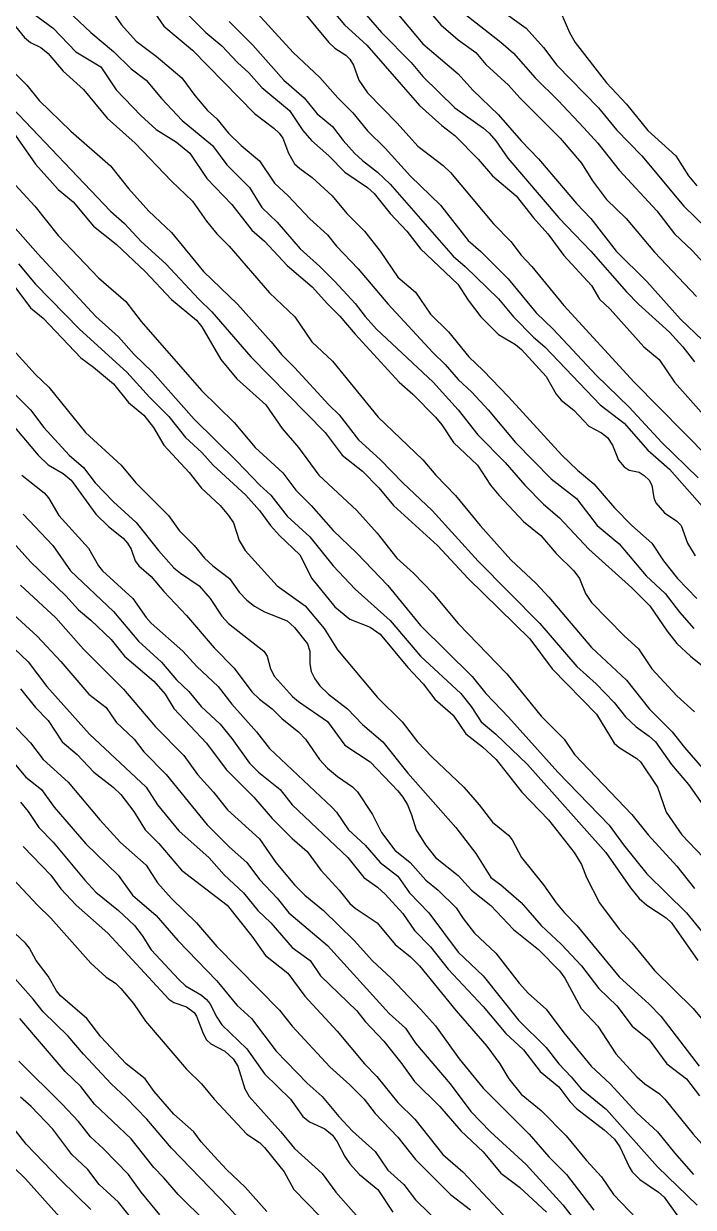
# Model space of a CAD drawing. Extents: x 474277 to 475042, y 254928 to 255625.
# Drawn here: x 474831.1 to 474851.51, y 255362.19 to 255398.28 of the extents above; entities that cross this region are included whole.
import ezdxf

# ---------------------------------------------------------------- set-up
doc = ezdxf.new("R2010")
doc.units = 0
doc.header["$MEASUREMENT"] = 0
doc.layers.add('BaseMapV2_DTM_export_MonNov09090547073261 — entities', color=1, linetype='CONTINUOUS')

msp = doc.modelspace()

# ---------------------------------------------------------------- linework, layer by layer
at = {"layer": 'BaseMapV2_DTM_export_MonNov09090547073261 — entities', "color": 15, "linetype": 'Continuous', "true_color": 0xb7484b}
for points in [[(474835.12, 255399.541, 93), (474836.645, 255398.007, 93), (474837.133, 255397.596, 93), (474837.619, 255397.087, 93), (474837.965, 255396.78, 93), (474838.36, 255396.33, 93), (474839.199, 255395.63, 93), (474839.611, 255395.017, 93), (474839.871, 255394.71, 93), (474840.397, 255394.25, 93), (474840.89, 255393.753, 93), (474841.58, 255393.277, 93), (474841.782, 255393.1, 93), (474842.267, 255392.486, 93), (474842.781, 255391.95, 93), (474843.197, 255391.413, 93), (474844.335, 255390.34, 93), (474844.648, 255389.845, 93), (474845.03, 255389.343, 93), (474845.568, 255388.805, 93), (474846.091, 255388.499, 93), (474846.277, 255388.346, 93), (474847.025, 255387.521, 93), (474847.331, 255386.978, 93), (474847.485, 255386.801, 93), (474847.868, 255386.492, 93), (474848.328, 255386.01, 93), (474848.711, 255385.802, 93), (474848.891, 255385.662, 93), (474849.045, 255385.432, 93), (474849.232, 255384.972, 93), (474849.401, 255384.764, 93), (474849.555, 255384.667, 93), (474849.862, 255384.604, 93), (474850.015, 255384.507, 93), (474850.166, 255384.359, 93), (474850.249, 255384.205, 93), (474850.306, 255383.822, 93), (474850.367, 255383.669, 93), (474850.628, 255383.361, 93), (474851.012, 255383.107, 93), (474851.143, 255382.979, 93), (474851.33, 255382.442, 93), (474851.57, 255382.059, 93)], [(474837.44, 255399.451, 92.5), (474839.309, 255397.394, 92.5), (474840.124, 255396.637, 92.5), (474840.669, 255396.014, 92.5), (474841.131, 255395.554, 92.5), (474841.58, 255395.012, 92.5), (474842.119, 255394.48, 92.5), (474842.884, 255393.628, 92.5), (474843.804, 255392.745, 92.5), (474844.648, 255391.667, 92.5), (474845.031, 255391.332, 92.5), (474845.865, 255390.493, 92.5), (474846.718, 255389.457, 92.5), (474847.234, 255388.959, 92.5), (474848.558, 255387.546, 92.5), (474849.555, 255386.586, 92.5), (474850.547, 255385.509, 92.5), (474851.662, 255384.435, 92.5)], [(474840.737, 255399.476, 91.75), (474842.009, 255398.007, 91.75), (474842.91, 255397.087, 91.75), (474843.267, 255396.669, 91.75), (474844.236, 255395.707, 91.75), (474845.11, 255395.093, 91.75), (474845.288, 255394.94, 91.75), (474845.491, 255394.707, 91.75), (474845.856, 255394.173, 91.75), (474847.408, 255392.362, 91.75), (474848.384, 255391.336, 91.75), (474849.478, 255390.099, 91.75), (474849.842, 255389.726, 91.75), (474850.782, 255388.869, 91.75), (474851.188, 255388.423, 91.75), (474851.544, 255387.963, 91.75)], [(474832.073, 255399.018, 93.75), (474833.141, 255398.007, 93.75), (474833.836, 255397.427, 93.75), (474834.373, 255396.896, 93.75), (474834.833, 255396.55, 93.75), (474835.293, 255395.994, 93.75), (474835.932, 255395.324, 93.75), (474836.852, 255394.557, 93.75), (474837.287, 255393.976, 93.75), (474837.977, 255393.281, 93.75), (474838.36, 255392.675, 93.75), (474838.82, 255392.22, 93.75), (474839.527, 255391.413, 93.75), (474840.123, 255390.876, 93.75), (474840.58, 255390.416, 93.75), (474841.197, 255389.743, 93.75), (474841.504, 255389.345, 93.75), (474841.856, 255388.959, 93.75), (474843.583, 255387.349, 93.75), (474844.345, 255386.506, 93.75), (474844.943, 255385.739, 93.75), (474845.772, 255384.896, 93.75), (474846.37, 255384.205, 93.75), (474846.948, 255383.63, 93.75), (474847.431, 255383.209, 93.75), (474848.328, 255382.253, 93.75), (474849.631, 255381.083, 93.75), (474850.186, 255380.525, 93.75), (474850.712, 255379.758, 93.75), (474851.012, 255379.379, 93.75), (474851.424, 255378.991, 93.75), (474852.09, 255378.455, 93.75)], [(474839.258, 255399.081, 92.25), (474840.401, 255397.7, 92.25), (474840.584, 255397.532, 92.25), (474840.917, 255397.317, 92.25), (474841.044, 255397.192, 92.25), (474841.153, 255397.01, 92.25), (474841.311, 255396.55, 92.25), (474841.581, 255396.167, 92.25), (474842.482, 255395.247, 92.25), (474843.114, 255394.542, 92.25), (474843.881, 255393.951, 92.25), (474844.111, 255393.739, 92.25), (474845.414, 255392.177, 92.25), (474845.951, 255391.637, 92.25), (474846.258, 255391.216, 92.25), (474846.585, 255390.876, 92.25), (474847.561, 255389.687, 92.25), (474849.708, 255387.346, 92.25), (474851.973, 255385.049, 92.25)], [(474840.118, 255399.157, 92), (474840.878, 255398.237, 92), (474841.553, 255397.624, 92), (474843.162, 255395.784, 92), (474843.841, 255395.17, 92), (474844.235, 255394.863, 92), (474844.954, 255394.15, 92), (474845.391, 255393.637, 92), (474846.105, 255393.023, 92), (474846.641, 255392.358, 92), (474847.077, 255391.873, 92), (474847.561, 255391.207, 92), (474848.405, 255390.293, 92), (474848.653, 255389.88, 92), (474848.978, 255389.573, 92), (474849.997, 255388.423, 92), (474850.465, 255388.039, 92), (474850.934, 255387.349, 92), (474851.752, 255386.429, 92)], [(474842.143, 255399.004, 91.5), (474843.267, 255397.661, 91.5), (474844.341, 255396.742, 91.5), (474844.788, 255396.244, 91.5), (474845.568, 255395.498, 91.5), (474846.258, 255394.709, 91.5), (474846.794, 255394.158, 91.5), (474847.953, 255392.793, 91.5), (474848.386, 255392.333, 91.5), (474849.157, 255391.336, 91.5), (474850.098, 255390.416, 91.5), (474851.122, 255389.266, 91.5), (474852.238, 255388.199, 91.5)], [(474843.191, 255398.957, 91.25), (474843.813, 255398.237, 91.25), (474844.341, 255397.782, 91.25), (474844.876, 255397.394, 91.25), (474845.184, 255397.028, 91.25), (474845.874, 255396.405, 91.25), (474846.217, 255396.014, 91.25), (474847.447, 255394.787, 91.25), (474848.101, 255394.02, 91.25), (474848.436, 255393.483, 91.25), (474848.865, 255392.92, 91.25), (474849.462, 255392.333, 91.25), (474850.322, 255391.315, 91.25), (474851.611, 255389.956, 91.25)], [(474831.383, 255398.588, 94), (474831.996, 255398.143, 94), (474832.686, 255397.421, 94), (474833.453, 255396.958, 94), (474833.913, 255396.256, 94), (474834.667, 255395.477, 94), (474835.14, 255395.049, 94), (474835.753, 255394.666, 94), (474836.166, 255394.327, 94), (474836.679, 255393.56, 94), (474837.44, 255392.759, 94), (474838.053, 255391.986, 94), (474838.437, 255391.647, 94), (474839.127, 255390.908, 94), (474839.894, 255390.254, 94), (474840.354, 255389.738, 94), (474840.737, 255389.361, 94), (474841.203, 255388.806, 94), (474842.538, 255387.349, 94), (474842.961, 255386.987, 94), (474843.651, 255386.281, 94), (474843.842, 255386.046, 94), (474844.199, 255385.509, 94), (474844.933, 255384.819, 94), (474845.328, 255384.205, 94), (474845.577, 255383.899, 94), (474846.334, 255383.096, 94), (474846.866, 255382.672, 94), (474847.331, 255382.128, 94), (474847.866, 255381.598, 94), (474848.036, 255381.368, 94), (474848.223, 255380.908, 94), (474848.405, 255380.635, 94), (474849.401, 255379.616, 94), (474849.841, 255379.222, 94), (474850.242, 255378.608, 94), (474851.012, 255377.788, 94), (474851.548, 255377.3, 94)], [(474833.7, 255398.774, 93.5), (474834.077, 255398.237, 93.5), (474834.526, 255397.744, 93.5), (474835.14, 255397.287, 93.5), (474835.922, 255396.627, 93.5), (474836.317, 255396.09, 93.5), (474836.704, 255395.63, 93.5), (474836.98, 255395.373, 93.5), (474837.342, 255394.94, 93.5), (474837.73, 255394.557, 93.5), (474838.283, 255394.097, 93.5), (474838.743, 255393.415, 93.5), (474839.16, 255393.023, 93.5), (474839.817, 255392.328, 93.5), (474840.354, 255391.837, 93.5), (474840.63, 255391.49, 93.5), (474841.291, 255390.8, 93.5), (474842.194, 255389.734, 93.5), (474843.574, 255388.25, 93.5), (474843.947, 255387.886, 93.5), (474844.341, 255387.426, 93.5), (474844.758, 255387.042, 93.5), (474845.258, 255386.506, 93.5), (474846.089, 255385.509, 93.5), (474847.178, 255384.404, 93.5), (474847.945, 255383.802, 93.5), (474848.576, 255382.979, 93.5), (474849.248, 255382.418, 93.5), (474850.071, 255381.445, 93.5), (474850.648, 255380.908, 93.5), (474851.088, 255380.338, 93.5), (474851.525, 255379.835, 93.5)], [(474834.91, 255398.856, 93.25), (474835.37, 255398.2, 93.25), (474836.244, 255397.47, 93.25), (474838.13, 255395.538, 93.25), (474838.725, 255395.093, 93.25), (474838.888, 255394.94, 93.25), (474838.995, 255394.787, 93.25), (474839.165, 255394.327, 93.25), (474839.357, 255394.006, 93.25), (474839.51, 255393.86, 93.25), (474839.894, 255393.585, 93.25), (474840.499, 255393.023, 93.25), (474840.946, 255392.486, 93.25), (474841.483, 255391.95, 93.25), (474841.964, 255391.346, 93.25), (474842.501, 255390.551, 93.25), (474843.037, 255390.087, 93.25), (474843.495, 255389.419, 93.25), (474844.049, 255388.883, 93.25), (474844.664, 255388.116, 93.25), (474845.108, 255387.701, 93.25), (474845.874, 255386.9, 93.25), (474847.503, 255385.126, 93.25), (474847.976, 255384.666, 93.25), (474848.481, 255384.252, 93.25), (474849.111, 255383.515, 93.25), (474849.639, 255382.979, 93.25), (474850.245, 255382.444, 93.25), (474850.604, 255381.905, 93.25), (474851.026, 255381.368, 93.25), (474851.619, 255380.755, 93.25)], [(474844.284, 255398.774, 91), (474845.644, 255397.715, 91), (474846.028, 255397.374, 91), (474846.686, 255396.627, 91), (474847.392, 255395.937, 91), (474848.175, 255395.103, 91), (474848.596, 255394.633, 91), (474849.248, 255393.814, 91), (474850.398, 255392.575, 91), (474850.935, 255391.868, 91), (474851.472, 255391.366, 91), (474852.27, 255390.493, 91)], [(474845.519, 255398.774, 90.75), (474846.411, 255398.135, 90.75), (474846.948, 255397.547, 90.75), (474847.349, 255397.01, 90.75), (474848.622, 255395.707, 90.75), (474849.171, 255395.038, 90.75), (474849.938, 255394.245, 90.75), (474851.221, 255392.717, 90.75), (474851.931, 255392.026, 90.75)], [(474847.47, 255398.621, 90.5), (474847.737, 255398.007, 90.5), (474847.909, 255397.7, 90.5), (474848.868, 255396.474, 90.5), (474849.478, 255395.82, 90.5), (474850.121, 255395.017, 90.5), (474850.978, 255394.25, 90.5), (474851.367, 255393.637, 90.5), (474851.615, 255393.33, 90.5)], [(474830.846, 255398.185, 94.25), (474831.117, 255397.854, 94.25), (474831.306, 255397.705, 94.25), (474831.618, 255397.547, 94.25), (474831.843, 255397.368, 94.25), (474832.303, 255396.828, 94.25), (474832.916, 255396.267, 94.25), (474833.637, 255395.4, 94.25), (474834.497, 255394.633, 94.25), (474835.6, 255393.477, 94.25), (474836.238, 255392.87, 94.25), (474836.665, 255392.256, 94.25), (474836.98, 255391.871, 94.25), (474837.356, 255391.49, 94.25), (474838.59, 255390.068, 94.25), (474839.363, 255389.343, 94.25), (474839.881, 255388.576, 94.25), (474840.507, 255387.991, 94.25), (474841.904, 255386.276, 94.25), (474843.267, 255384.976, 94.25), (474843.661, 255384.512, 94.25), (474844.264, 255383.895, 94.25), (474845.013, 255382.979, 94.25), (474845.951, 255381.93, 94.25), (474846.718, 255381.215, 94.25), (474847.101, 255380.794, 94.25), (474848.405, 255379.255, 94.25), (474849.478, 255378.268, 94.25), (474850.178, 255377.381, 94.25), (474850.865, 255376.691, 94.25), (474851.242, 255376.208, 94.25), (474851.855, 255375.506, 94.25)], [(474837.363, 255398.339, 92.75), (474838.084, 255397.624, 92.75), (474839.022, 255396.55, 92.75), (474839.648, 255396.014, 92.75), (474840.047, 255395.527, 92.75), (474840.507, 255395.141, 92.75), (474840.838, 255394.71, 92.75), (474841.186, 255394.327, 92.75), (474841.427, 255394.102, 92.75), (474841.887, 255393.752, 92.75), (474842.271, 255393.382, 92.75), (474844.187, 255391.191, 92.75), (474844.55, 255390.876, 92.75), (474845.568, 255389.893, 92.75), (474846.025, 255389.343, 92.75), (474846.641, 255388.718, 92.75), (474846.984, 255388.423, 92.75), (474848.67, 255386.659, 92.75), (474849.401, 255386.102, 92.75), (474850.122, 255385.279, 92.75), (474850.782, 255384.694, 92.75), (474852.085, 255383.224, 92.75)], [(474830.347, 255397.24, 94.5), (474831.188, 255396.397, 94.5), (474831.567, 255395.937, 94.5), (474832.533, 255394.995, 94.5), (474833.744, 255393.943, 94.5), (474834.294, 255393.253, 94.5), (474834.909, 255392.563, 94.5), (474835.6, 255391.913, 94.5), (474836.575, 255390.723, 94.5), (474837.612, 255389.726, 94.5), (474838.645, 255388.576, 94.5), (474838.952, 255388.193, 94.5), (474839.357, 255387.796, 94.5), (474840.394, 255386.659, 94.5), (474840.716, 255386.352, 94.5), (474841.308, 255385.586, 94.5), (474841.964, 255384.995, 94.5), (474842.652, 255384.282, 94.5), (474843.545, 255383.439, 94.5), (474844.954, 255381.893, 94.5), (474846.834, 255379.988, 94.5), (474847.962, 255378.685, 94.5), (474848.548, 255378.148, 94.5), (474849.095, 255377.579, 94.5), (474849.44, 255377.151, 94.5), (474849.773, 255376.845, 94.5), (474850.168, 255376.557, 94.5), (474850.353, 255376.384, 94.5), (474850.85, 255375.694, 94.5), (474851.361, 255375.081, 94.5), (474851.855, 255374.391, 94.5)], [(474830.743, 255395.707, 94.75), (474833.745, 255392.563, 94.75), (474834.173, 255392.18, 94.75), (474834.68, 255391.638, 94.75), (474835.429, 255390.953, 94.75), (474836.434, 255389.88, 94.75), (474836.831, 255389.496, 94.75), (474838.025, 255388.116, 94.75), (474840.284, 255385.816, 94.75), (474840.805, 255385.126, 94.75), (474841.427, 255384.635, 94.75), (474841.928, 255384.129, 94.75), (474842.367, 255383.592, 94.75), (474843.711, 255382.365, 94.75), (474844.647, 255381.368, 94.75), (474846.531, 255379.528, 94.75), (474847.203, 255378.608, 94.75), (474848.558, 255377.232, 94.75), (474849.095, 255376.345, 94.75), (474849.248, 255376.211, 94.75), (474849.785, 255375.872, 94.75), (474849.899, 255375.771, 94.75), (474850.419, 255375.004, 94.75), (474850.687, 255374.238, 94.75), (474851.165, 255373.549, 94.75), (474851.823, 255372.857, 94.75)], [(474830.846, 255394.871, 95), (474831.459, 255393.988, 95), (474832.149, 255393.225, 95), (474832.609, 255392.843, 95), (474833.227, 255392.103, 95), (474833.913, 255391.55, 95), (474834.801, 255390.723, 95), (474835.6, 255389.863, 95), (474836.367, 255389.242, 95), (474836.526, 255389.036, 95), (474837.108, 255388.039, 95), (474837.593, 255387.448, 95), (474838.478, 255386.659, 95), (474838.974, 255385.939, 95), (474839.471, 255385.356, 95), (474840.091, 255384.512, 95), (474841.248, 255383.439, 95), (474841.868, 255382.749, 95), (474842.467, 255381.982, 95), (474842.982, 255381.522, 95), (474843.574, 255380.921, 95), (474844.346, 255379.988, 95), (474845.826, 255378.455, 95), (474846.871, 255377.165, 95), (474847.571, 255376.461, 95), (474847.89, 255376.001, 95), (474849.631, 255374.165, 95), (474850.129, 255373.547, 95), (474851.012, 255372.597, 95), (474851.548, 255371.911, 95)], [(474830.723, 255393.483, 95.25), (474831.441, 255392.717, 95.25), (474832.149, 255391.816, 95.25), (474833.376, 255390.525, 95.25), (474834.215, 255389.803, 95.25), (474834.68, 255389.195, 95.25), (474836.52, 255387.092, 95.25), (474837.517, 255386.121, 95.25), (474838.153, 255385.356, 95.25), (474838.994, 255384.589, 95.25), (474839.396, 255384.052, 95.25), (474839.863, 255383.592, 95.25), (474840.532, 255382.825, 95.25), (474841.257, 255382.135, 95.25), (474842.194, 255381.148, 95.25), (474843.191, 255379.935, 95.25), (474844.771, 255378.378, 95.25), (474845.184, 255377.853, 95.25), (474845.874, 255377.141, 95.25), (474847.379, 255375.464, 95.25), (474848.941, 255373.849, 95.25), (474849.379, 255373.241, 95.25), (474850.092, 255372.359, 95.25), (474851.303, 255371.171, 95.25), (474852.305, 255369.944, 95.25)], [(474830.769, 255392.121, 95.5), (474831.525, 255391.26, 95.5), (474833.299, 255389.351, 95.5), (474833.99, 255388.733, 95.5), (474834.467, 255388.193, 95.5), (474835.027, 255387.656, 95.5), (474836.29, 255386.217, 95.5), (474837.593, 255384.944, 95.5), (474838.292, 255384.205, 95.5), (474838.635, 255383.899, 95.5), (474839.127, 255383.26, 95.5), (474839.817, 255382.63, 95.5), (474840.535, 255381.752, 95.5), (474841.197, 255381.038, 95.5), (474842.271, 255380.08, 95.5), (474843.192, 255378.991, 95.5), (474844.418, 255377.86, 95.5), (474844.736, 255377.458, 95.5), (474845.046, 255376.998, 95.5), (474845.491, 255376.622, 95.5), (474846.457, 255375.694, 95.5), (474848.839, 255373.011, 95.5), (474849.592, 255371.937, 95.5), (474849.862, 255371.613, 95.5), (474850.092, 255371.407, 95.5), (474850.683, 255371.017, 95.5), (474850.847, 255370.864, 95.5), (474851.649, 255369.714, 95.5)], [(474830.94, 255390.953, 95.75), (474831.452, 255390.34, 95.75), (474832.794, 255388.959, 95.75), (474834.236, 255387.656, 95.75), (474834.934, 255386.889, 95.75), (474835.523, 255386.303, 95.75), (474836.03, 255385.662, 95.75), (474836.523, 255385.202, 95.75), (474836.873, 255384.819, 95.75), (474837.872, 255383.899, 95.75), (474838.288, 255383.439, 95.75), (474838.624, 255382.979, 95.75), (474838.891, 255382.672, 95.75), (474839.51, 255382.08, 95.75), (474839.877, 255381.368, 95.75), (474840.584, 255380.504, 95.75), (474841.044, 255380.124, 95.75), (474841.657, 255379.881, 95.75), (474841.964, 255379.662, 95.75), (474842.807, 255378.652, 95.75), (474843.274, 255378.148, 95.75), (474843.629, 255377.688, 95.75), (474844.187, 255377.196, 95.75), (474844.571, 255376.628, 95.75), (474845.082, 255376.231, 95.75), (474845.497, 255375.848, 95.75), (474846.281, 255374.851, 95.75), (474847.095, 255374.008, 95.75), (474847.88, 255373.011, 95.75), (474848.098, 255372.644, 95.75), (474848.253, 255372.244, 95.75), (474848.65, 255371.477, 95.75), (474849.248, 255370.676, 95.75), (474849.631, 255370.259, 95.75), (474850.322, 255369.417, 95.75), (474851.509, 255368.257, 95.75), (474852.584, 255366.953, 95.75)], [(474830.761, 255390.34, 96), (474831.306, 255389.615, 96), (474831.689, 255389.298, 96), (474832.839, 255388.089, 96), (474833.223, 255387.808, 96), (474833.836, 255387.294, 96), (474834.296, 255386.73, 96), (474834.756, 255386.346, 96), (474835.058, 255385.969, 96), (474835.371, 255385.432, 96), (474836.136, 255384.595, 96), (474836.52, 255384.117, 96), (474837.087, 255383.592, 96), (474837.338, 255383.285, 96), (474837.492, 255383.055, 96), (474837.666, 255382.519, 96), (474837.852, 255382.212, 96), (474838.82, 255381.138, 96), (474839.677, 255380.525, 96), (474840.254, 255379.835, 96), (474840.66, 255379.188, 96), (474841.887, 255377.733, 96), (474842.638, 255376.998, 96), (474843.106, 255376.384, 96), (474843.536, 255375.924, 96), (474844.515, 255375.004, 96), (474844.983, 255374.468, 96), (474845.392, 255373.931, 96), (474845.874, 255373.544, 96), (474845.987, 255373.394, 96), (474846.273, 255372.857, 96), (474846.948, 255372.029, 96), (474847.331, 255371.474, 96), (474847.579, 255371.171, 96), (474847.955, 255370.787, 96), (474849.248, 255369.225, 96), (474850.168, 255368.39, 96), (474850.523, 255368.027, 96), (474851.684, 255366.493, 96)], [(474830.769, 255388.343, 96.25), (474831.456, 255387.579, 96.25), (474831.865, 255387.196, 96.25), (474832.976, 255385.816, 96.25), (474834.066, 255384.821, 96.25), (474834.517, 255384.282, 96.25), (474835.506, 255383.285, 96.25), (474835.835, 255382.825, 96.25), (474836.29, 255382.371, 96.25), (474836.613, 255381.982, 96.25), (474836.863, 255381.752, 96.25), (474837.367, 255381.368, 96.25), (474837.67, 255380.945, 96.25), (474837.9, 255380.705, 96.25), (474838.13, 255380.521, 96.25), (474838.437, 255380.342, 96.25), (474839.127, 255380.068, 96.25), (474839.357, 255379.873, 96.25), (474839.753, 255379.375, 96.25), (474839.816, 255379.145, 96.25), (474839.817, 255378.761, 96.25), (474839.86, 255378.531, 96.25), (474839.968, 255378.301, 96.25), (474840.124, 255378.089, 96.25), (474840.39, 255377.841, 96.25), (474840.967, 255377.394, 96.25), (474841.427, 255376.908, 96.25), (474842.046, 255376.384, 96.25), (474842.807, 255375.432, 96.25), (474844.269, 255373.778, 96.25), (474844.878, 255372.977, 96.25), (474845.335, 255372.244, 96.25), (474845.644, 255372.03, 96.25), (474846.258, 255371.484, 96.25), (474846.871, 255370.786, 96.25), (474847.485, 255370.216, 96.25), (474848.098, 255369.561, 96.25), (474848.63, 255368.87, 96.25), (474849.178, 255368.333, 96.25), (474849.643, 255367.72, 96.25), (474850.168, 255367.3, 96.25), (474850.705, 255366.573, 96.25), (474851.305, 255366.11, 96.25), (474851.702, 255365.594, 96.25)], [(474830.764, 255387.042, 96.5), (474831.306, 255386.506, 96.5), (474831.711, 255385.969, 96.5), (474832.482, 255385.126, 96.5), (474832.921, 255384.742, 96.5), (474833.279, 255384.282, 96.5), (474833.836, 255383.697, 96.5), (474834.526, 255383.073, 96.5), (474835.209, 255382.212, 96.5), (474835.676, 255381.688, 96.5), (474835.874, 255381.522, 96.5), (474836.45, 255381.138, 96.5), (474836.783, 255380.755, 96.5), (474837.14, 255380.218, 96.5), (474837.339, 255379.988, 96.5), (474838.414, 255379.145, 96.5), (474838.516, 255378.991, 96.5), (474838.624, 255378.608, 96.5), (474838.741, 255378.378, 96.5), (474839.294, 255377.765, 96.5), (474839.47, 255377.611, 96.5), (474840.354, 255377.009, 96.5), (474840.89, 255376.282, 96.5), (474841.657, 255375.77, 96.5), (474842.501, 255374.887, 96.5), (474842.659, 255374.698, 96.5), (474842.797, 255374.468, 96.5), (474842.922, 255374.161, 96.5), (474843.058, 255373.701, 96.5), (474843.347, 255373.241, 96.5), (474843.654, 255372.857, 96.5), (474844.341, 255372.307, 96.5), (474844.747, 255371.861, 96.5), (474845.338, 255371.391, 96.5), (474846.028, 255370.665, 96.5), (474846.794, 255370.059, 96.5), (474847.428, 255369.407, 96.5), (474847.597, 255369.177, 96.5), (474848.088, 255368.257, 96.5), (474848.601, 255367.72, 96.5), (474849.152, 255366.877, 96.5), (474849.785, 255366.171, 96.5), (474850.036, 255365.957, 96.5), (474850.482, 255365.65, 96.5), (474850.643, 255365.496, 96.5), (474851.503, 255364.423, 96.5), (474852.121, 255363.733, 96.5)], [(474830.43, 255386.429, 96.75), (474831.536, 255385.125, 96.75), (474831.843, 255384.832, 96.75), (474832.303, 255384.56, 96.75), (474832.542, 255384.359, 96.75), (474833.299, 255383.325, 96.75), (474833.683, 255382.947, 96.75), (474834.124, 255382.595, 96.75), (474834.264, 255382.442, 96.75), (474834.373, 255382.254, 96.75), (474834.496, 255381.905, 96.75), (474834.604, 255381.752, 96.75), (474834.986, 255381.419, 96.75), (474835.37, 255380.966, 96.75), (474836.06, 255380.24, 96.75), (474836.903, 255379.25, 96.75), (474837.517, 255378.634, 96.75), (474838.053, 255377.911, 96.75), (474838.283, 255377.686, 96.75), (474838.667, 255377.387, 96.75), (474838.974, 255377.082, 96.75), (474839.476, 255376.691, 96.75), (474839.687, 255376.461, 96.75), (474840.117, 255375.848, 96.75), (474840.354, 255375.585, 96.75), (474840.66, 255375.327, 96.75), (474841.12, 255375.012, 96.75), (474841.274, 255374.863, 96.75), (474841.734, 255374.172, 96.75), (474842.007, 255373.624, 96.75), (474842.406, 255373.087, 96.75), (474842.878, 255372.704, 96.75), (474843.351, 255372.167, 96.75), (474843.728, 255371.861, 96.75), (474844.285, 255371.324, 96.75), (474844.494, 255371.002, 96.75), (474844.843, 255370.557, 96.75), (474845.491, 255369.939, 96.75), (474846.198, 255369.024, 96.75), (474846.487, 255368.717, 96.75), (474847.025, 255368.233, 96.75), (474847.561, 255367.511, 96.75), (474848.395, 255366.493, 96.75), (474848.974, 255365.957, 96.75), (474849.785, 255365.08, 96.75), (474850.417, 255364.5, 96.75), (474850.935, 255363.855, 96.75), (474851.517, 255363.196, 96.75)], [(474831.042, 255384.512, 97), (474831.725, 255383.975, 97), (474831.85, 255383.822, 97), (474832.166, 255383.285, 97), (474833.069, 255382.289, 97), (474833.382, 255381.752, 97), (474833.504, 255381.598, 97), (474834.422, 255380.755, 97), (474834.833, 255380.17, 97), (474834.986, 255379.998, 97), (474835.951, 255379.145, 97), (474836.373, 255378.685, 97), (474837.028, 255378.071, 97), (474837.445, 255377.535, 97), (474838.198, 255376.691, 97), (474838.59, 255376.184, 97), (474840.491, 255374.391, 97), (474840.63, 255374.238, 97), (474840.995, 255373.701, 97), (474841.504, 255373.236, 97), (474841.964, 255372.705, 97), (474842.501, 255372.287, 97), (474842.859, 255371.784, 97), (474843.445, 255371.171, 97), (474844.341, 255369.971, 97), (474845.107, 255369.254, 97), (474846.181, 255367.901, 97), (474847.025, 255367.067, 97), (474847.408, 255366.565, 97), (474847.791, 255366.172, 97), (474848.093, 255365.803, 97), (474848.865, 255365.18, 97), (474850.42, 255363.426, 97), (474851.625, 255362.264, 97)], [(474831.076, 255383.323, 97.25), (474831.986, 255382.365, 97.25), (474832.527, 255381.598, 97.25), (474833.836, 255380.355, 97.25), (474834.596, 255379.452, 97.25), (474835.293, 255378.809, 97.25), (474835.753, 255378.272, 97.25), (474836.134, 255377.918, 97.25), (474836.503, 255377.458, 97.25), (474837.085, 255376.921, 97.25), (474837.44, 255376.483, 97.25), (474837.977, 255375.735, 97.25), (474838.258, 255375.464, 97.25), (474838.913, 255374.928, 97.25), (474839.28, 255374.46, 97.25), (474840.979, 255372.857, 97.25), (474841.469, 255372.244, 97.25), (474841.887, 255371.95, 97.25), (474842.117, 255371.736, 97.25), (474842.654, 255371.147, 97.25), (474843.015, 255370.634, 97.25), (474843.497, 255370.136, 97.25), (474844.034, 255369.457, 97.25), (474845.108, 255368.321, 97.25), (474845.798, 255367.492, 97.25), (474846.334, 255366.994, 97.25), (474846.84, 255366.34, 97.25), (474847.408, 255365.871, 97.25), (474847.745, 255365.42, 97.25), (474847.945, 255365.208, 97.25), (474848.788, 255364.558, 97.25), (474849.106, 255364.27, 97.25), (474849.269, 255364.04, 97.25), (474849.55, 255363.426, 97.25), (474849.646, 255363.273, 97.25), (474849.881, 255363.043, 97.25), (474850.451, 255362.659, 97.25), (474850.626, 255362.506, 97.25), (474851.063, 255361.893, 97.25)], [(474830.692, 255382.556, 97.5), (474831.306, 255381.875, 97.5), (474832.379, 255380.831, 97.5), (474832.763, 255380.409, 97.5), (474833.146, 255380.088, 97.5), (474833.76, 255379.499, 97.5), (474834.172, 255378.991, 97.5), (474835.063, 255378.236, 97.5), (474835.406, 255377.841, 97.5), (474835.676, 255377.397, 97.5), (474836.673, 255376.343, 97.5), (474837.274, 255375.541, 97.5), (474838.115, 255374.698, 97.5), (474838.667, 255374.048, 97.5), (474839.28, 255373.44, 97.5), (474839.74, 255373.04, 97.5), (474840.151, 255372.474, 97.5), (474840.717, 255371.861, 97.5), (474841.044, 255371.456, 97.5), (474841.197, 255371.315, 97.5), (474841.868, 255370.864, 97.5), (474842.424, 255370.208, 97.5), (474842.884, 255369.83, 97.5), (474843.159, 255369.56, 97.5), (474844.285, 255368.18, 97.5), (474845.213, 255367.107, 97.5), (474845.615, 255366.57, 97.5), (474845.891, 255366.11, 97.5), (474846.258, 255365.648, 97.5), (474846.871, 255365.143, 97.5), (474847.638, 255364.377, 97.5), (474848.251, 255363.622, 97.5), (474848.71, 255363.12, 97.5), (474849.076, 255362.583, 97.5), (474849.785, 255361.842, 97.5)], [(474830.999, 255381.161, 97.75), (474832.073, 255380.169, 97.75), (474832.916, 255379.21, 97.75), (474834.143, 255377.988, 97.75), (474835.112, 255376.845, 97.75), (474835.983, 255375.968, 97.75), (474836.394, 255375.388, 97.75), (474836.882, 255374.851, 97.75), (474837.307, 255374.314, 97.75), (474838.283, 255373.43, 97.75), (474838.779, 255372.704, 97.75), (474839.357, 255372.021, 97.75), (474839.664, 255371.715, 97.75), (474840.232, 255371.247, 97.75), (474841.174, 255370.327, 97.75), (474841.734, 255369.71, 97.75), (474842.295, 255369.177, 97.75), (474843.191, 255368.234, 97.75), (474843.651, 255367.726, 97.75), (474844.377, 255366.723, 97.75), (474845.108, 255365.825, 97.75), (474846.511, 255364.423, 97.75), (474847.108, 255363.733, 97.75), (474847.643, 255363.196, 97.75), (474848.481, 255362.106, 97.75)], [(474830.674, 255380.372, 98), (474831.511, 255379.605, 98), (474832.226, 255378.83, 98), (474833.078, 255377.841, 98), (474833.606, 255377.426, 98), (474833.913, 255376.982, 98), (474834.461, 255376.461, 98), (474834.763, 255376.078, 98), (474835.435, 255375.388, 98), (474836.686, 255373.854, 98), (474837.363, 255373.179, 98), (474837.9, 255372.71, 98), (474838.283, 255372.184, 98), (474838.82, 255371.615, 98), (474839.184, 255371.171, 98), (474840.354, 255370.18, 98), (474842.239, 255368.103, 98), (474842.731, 255367.66, 98), (474843.037, 255367.197, 98), (474844.098, 255365.957, 98), (474844.724, 255365.12, 98), (474845.327, 255364.5, 98), (474846.416, 255363.503, 98), (474847.537, 255362.276, 98), (474848.246, 255361.356, 98)], [(474830.386, 255379.629, 98.25), (474831.229, 255378.823, 98.25), (474831.801, 255378.071, 98.25), (474833.106, 255376.615, 98.25), (474834.829, 255375.004, 98.25), (474835.173, 255374.468, 98.25), (474835.83, 255373.669, 98.25), (474836.75, 255372.851, 98.25), (474837.21, 255372.332, 98.25), (474837.794, 255371.784, 98.25), (474838.231, 255371.247, 98.25), (474838.626, 255370.864, 98.25), (474839.28, 255370.114, 98.25), (474839.832, 255369.714, 98.25), (474840.142, 255369.254, 98.25), (474841.248, 255368.18, 98.25), (474841.504, 255367.86, 98.25), (474842.071, 255367.26, 98.25), (474842.626, 255366.57, 98.25), (474843.007, 255366.033, 98.25), (474843.784, 255365.266, 98.25), (474844.418, 255364.531, 98.25), (474845.101, 255363.886, 98.25), (474845.644, 255363.24, 98.25), (474846.214, 255362.813, 98.25), (474847.037, 255362.046, 98.25)], [(474830.999, 255378.004, 98.5), (474831.459, 255377.435, 98.5), (474831.843, 255377.033, 98.5), (474832.265, 255376.384, 98.5), (474832.729, 255376.001, 98.5), (474833.235, 255375.464, 98.5), (474833.82, 255375.004, 98.5), (474834.062, 255374.774, 98.5), (474834.45, 255374.256, 98.5), (474834.803, 255373.701, 98.5), (474835.216, 255373.289, 98.5), (474835.905, 255372.474, 98.5), (474837.304, 255371.401, 98.5), (474838.053, 255370.46, 98.5), (474838.466, 255369.867, 98.5), (474839.153, 255369.33, 98.5), (474839.664, 255368.631, 98.5), (474840.657, 255367.567, 98.5), (474841.488, 255366.57, 98.5), (474841.866, 255366.187, 98.5), (474842.501, 255365.394, 98.5), (474843.021, 255364.883, 98.5), (474843.871, 255363.81, 98.5), (474844.48, 255363.273, 98.5), (474845.855, 255361.816, 98.5)], [(474830.47, 255377.228, 98.75), (474831.306, 255376.358, 98.75), (474831.686, 255375.848, 98.75), (474832.456, 255375.158, 98.75), (474833.42, 255374.008, 98.75), (474834.045, 255373.317, 98.75), (474834.833, 255372.62, 98.75), (474835.18, 255372.091, 98.75), (474835.6, 255371.611, 98.75), (474836.367, 255370.868, 98.75), (474836.98, 255370.148, 98.75), (474838.897, 255368.201, 98.75), (474839.28, 255367.721, 98.75), (474840.43, 255366.474, 98.75), (474841.044, 255365.927, 98.75), (474841.475, 255365.496, 98.75), (474841.811, 255365.057, 98.75), (474842.501, 255364.337, 98.75), (474843.044, 255363.656, 98.75), (474844.112, 255362.583, 98.75), (474844.717, 255362.123, 98.75)], [(474830.321, 255376.308, 99), (474831.157, 255375.311, 99), (474831.639, 255374.928, 99), (474832.027, 255374.391, 99), (474832.993, 255373.276, 99), (474833.972, 255372.321, 99), (474834.418, 255371.707, 99), (474835.14, 255371.092, 99), (474835.8, 255370.327, 99), (474836.98, 255369.096, 99), (474837.593, 255368.357, 99), (474838.041, 255367.95, 99), (474838.792, 255366.953, 99), (474839.74, 255365.984, 99), (474840.195, 255365.573, 99), (474840.703, 255364.96, 99), (474841.12, 255364.514, 99), (474841.811, 255363.894, 99), (474842.194, 255363.328, 99), (474842.688, 255362.889, 99), (474843.037, 255362.426, 99), (474843.881, 255361.603, 99)], [(474830.997, 255374.544, 99.25), (474831.229, 255374.26, 99.25), (474831.556, 255373.778, 99.25), (474831.996, 255373.327, 99.25), (474832.956, 255372.167, 99.25), (474833.299, 255371.804, 99.25), (474833.99, 255371.246, 99.25), (474834.471, 255370.787, 99.25), (474834.713, 255370.48, 99.25), (474834.986, 255370.042, 99.25), (474835.83, 255369.135, 99.25), (474836.033, 255368.947, 99.25), (474836.52, 255368.658, 99.25), (474836.673, 255368.535, 99.25), (474836.77, 255368.41, 99.25), (474836.98, 255367.989, 99.25), (474837.133, 255367.753, 99.25), (474837.894, 255367.03, 99.25), (474838.437, 255366.265, 99.25), (474839.226, 255365.496, 99.25), (474839.605, 255364.96, 99.25), (474839.81, 255364.806, 99.25), (474840.277, 255364.589, 99.25), (474840.507, 255364.398, 99.25), (474840.657, 255364.193, 99.25), (474840.89, 255363.745, 99.25), (474841.044, 255363.519, 99.25), (474841.331, 255363.196, 99.25), (474841.896, 255362.736, 99.25), (474842.349, 255362.046, 99.25)], [(474831.076, 255373.194, 99.5), (474831.919, 255372.315, 99.5), (474832.226, 255371.908, 99.5), (474832.693, 255371.401, 99.5), (474833.661, 255370.557, 99.5), (474835.523, 255368.543, 99.5), (474835.676, 255368.442, 99.5), (474836.06, 255368.304, 99.5), (474836.29, 255368.131, 99.5), (474836.367, 255368.02, 99.5), (474836.565, 255367.49, 99.5), (474836.673, 255367.299, 99.5), (474836.798, 255367.183, 99.5), (474837.229, 255366.953, 99.5), (474837.48, 255366.723, 99.5), (474837.62, 255366.493, 99.5), (474837.843, 255365.803, 99.5), (474837.968, 255365.573, 99.5), (474838.939, 255364.5, 99.5), (474839.357, 255363.993, 99.5), (474840.2, 255363.223, 99.5), (474840.617, 255362.659, 99.5), (474841.685, 255361.433, 99.5)], [(474830.156, 255372.845, 99.75), (474831.514, 255371.401, 99.75), (474831.919, 255371.007, 99.75), (474833.146, 255369.64, 99.75), (474833.606, 255369.215, 99.75), (474833.891, 255369.024, 99.75), (474834.06, 255368.87, 99.75), (474834.444, 255368.41, 99.75), (474834.81, 255367.873, 99.75), (474836.06, 255366.41, 99.75), (474836.522, 255365.957, 99.75), (474836.903, 255365.495, 99.75), (474837.9, 255364.423, 99.75), (474838.283, 255364.171, 99.75), (474838.437, 255364.023, 99.75), (474839.038, 255363.273, 99.75), (474839.327, 255362.736, 99.75), (474840.124, 255361.926, 99.75)], [(474838.513, 255362.064, 99.75), (474837.845, 255362.813, 99.75), (474837.282, 255363.35, 99.75), (474836.903, 255363.757, 99.75), (474836.508, 255364.193, 99.75), (474836.284, 255364.5, 99.75), (474835.676, 255365.032, 99.75), (474835.079, 255365.727, 99.75), (474834.796, 255366.11, 99.75), (474834.22, 255366.574, 99.75), (474833.453, 255367.387, 99.75), (474833.023, 255367.95, 99.75), (474832.216, 255368.64, 99.75), (474832.094, 255368.794, 99.75), (474831.843, 255369.246, 99.75), (474831.478, 255369.714, 99.75), (474831.278, 255370.097, 99.75), (474831.156, 255370.25, 99.75), (474830.831, 255370.557, 99.75)], [(474838.384, 255361.049, 99.5), (474837.336, 255362.199, 99.5), (474835.6, 255363.996, 99.5), (474834.848, 255364.883, 99.5), (474834.22, 255365.535, 99.5), (474833.762, 255365.957, 99.5), (474832.916, 255366.864, 99.5), (474832.456, 255367.413, 99.5), (474831.689, 255368.15, 99.5), (474831.383, 255368.544, 99.5), (474830.758, 255369.254, 99.5)], [(474836.673, 255361.737, 99.25), (474835.805, 255362.583, 99.25), (474835.37, 255363.099, 99.25), (474835.063, 255363.409, 99.25), (474834.373, 255364.284, 99.25), (474833.256, 255365.343, 99.25), (474832.842, 255365.88, 99.25), (474832.356, 255366.34, 99.25), (474830.979, 255367.95, 99.25)], [(474835.247, 255361.969, 99), (474834.677, 255362.659, 99), (474834.291, 255363.196, 99), (474833.529, 255363.981, 99), (474833.129, 255364.346, 99), (474832.763, 255364.816, 99), (474832.269, 255365.343, 99), (474830.945, 255366.647, 99)], [(474834.474, 255361.739, 98.75), (474833.99, 255362.354, 98.75), (474833.394, 255362.889, 98.75), (474833.05, 255363.35, 98.75), (474832.569, 255363.81, 98.75), (474831.986, 255364.576, 98.75), (474831.322, 255365.266, 98.75), (474830.999, 255365.552, 98.75)], [(474833.146, 255362.131, 98.5), (474832.226, 255363.024, 98.5), (474831.176, 255364.116, 98.5), (474830.698, 255364.73, 98.5)], [(474832.456, 255361.608, 98.25), (474831.153, 255363.06, 98.25), (474830.462, 255363.735, 98.25)]]:
    msp.add_polyline3d(points, dxfattribs=at)

doc.saveas('drawing.dxf')
